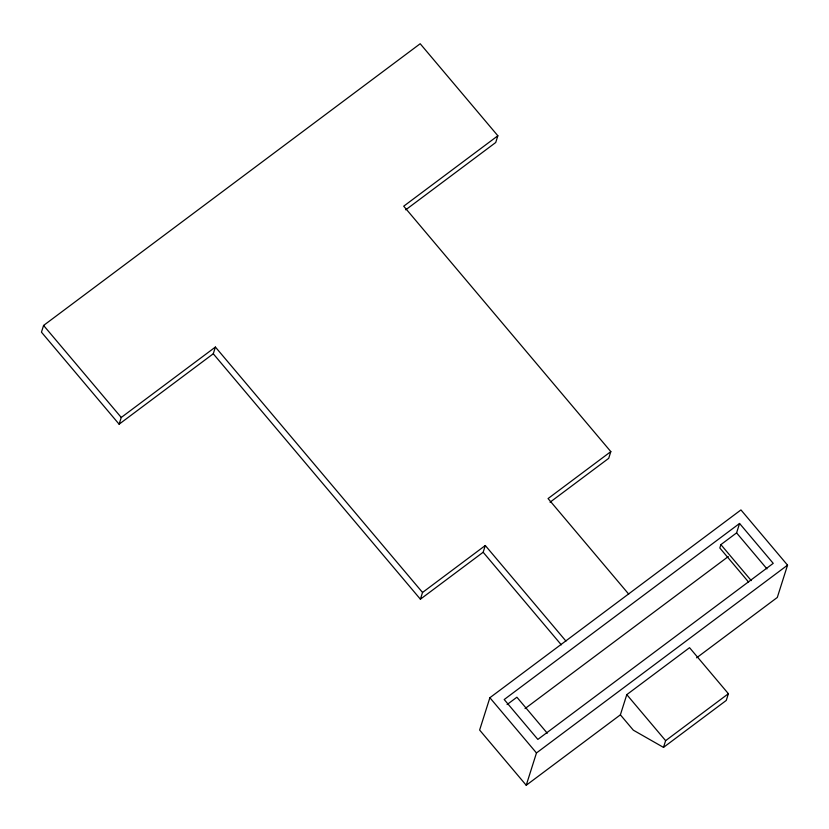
<?xml version="1.0" encoding="UTF-8"?>
<svg xmlns="http://www.w3.org/2000/svg" width="829" height="829" viewBox="0 0 829 829"><rect width="100%" height="100%" fill="white"/><g stroke="black" fill="none" stroke-linecap="round" stroke-linejoin="round"><path stroke-width="1.24" d="M405.713 209.83L495.721 142.505L497.856 135.769L420.189 43.74L43.585 325.445L41.45 332.17L119.117 424.199L213.271 353.776L215.405 347.05L422.531 592.466L420.396 599.201L213.271 353.776M119.117 424.199L121.252 417.474L215.405 347.05M420.396 599.201L483.162 552.249L485.297 545.513L565.938 641.066M696.598 657.822L777.301 597.46L787.55 565.15L740.95 509.928L489.877 697.728L479.628 730.048L526.228 785.26L620.382 714.836L626.786 694.64L689.552 647.687L728.39 693.707L726.256 700.443L663.49 747.385L633.325 730.173L620.382 714.836M497.856 135.769L403.713 206.193L610.828 451.618L608.693 458.344L550.041 502.219M526.228 785.26L536.477 752.95L787.55 565.15M739.572 523.462L504.198 699.531L537.855 739.416L773.229 563.347L739.572 523.462L736.587 532.892L720.888 544.632L719.821 547.99L748.556 582.041M663.49 747.385L665.625 740.66L728.39 693.707M422.531 592.466L485.297 545.513M610.828 451.618L548.062 498.561L628.703 594.113M507.089 704.557L516.902 697.22L547.275 733.209M525.058 708.577L728.287 556.56M736.587 532.892L766.96 568.881M720.888 544.632L751.271 580.621M626.786 694.64L665.625 740.66M483.162 552.249L561.306 644.848M489.877 697.728L536.477 752.95M43.585 325.445L121.252 417.474"/></g></svg>
